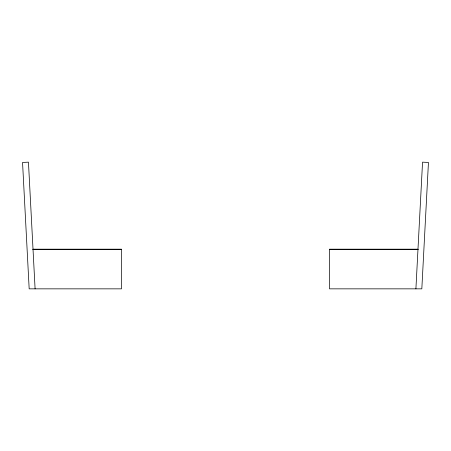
<?xml version="1.0" encoding="UTF-8"?>
<svg xmlns="http://www.w3.org/2000/svg" width="451" height="451" viewBox="0 0 451 451"><rect width="100%" height="100%" fill="white"/><g stroke="black" fill="none" stroke-linecap="round" stroke-linejoin="round"><path stroke-width="0.68" d="M415.907 288.849L422.548 162.151L428.45 162.461L421.826 288.849L329.501 288.849L329.501 249.183L417.987 249.183M33.013 249.183L121.499 249.183L121.499 288.849L29.174 288.849L22.55 162.461L28.452 162.151L35.093 288.849M32.748 249.493L121.499 249.493M329.501 249.493L418.252 249.493"/></g></svg>
